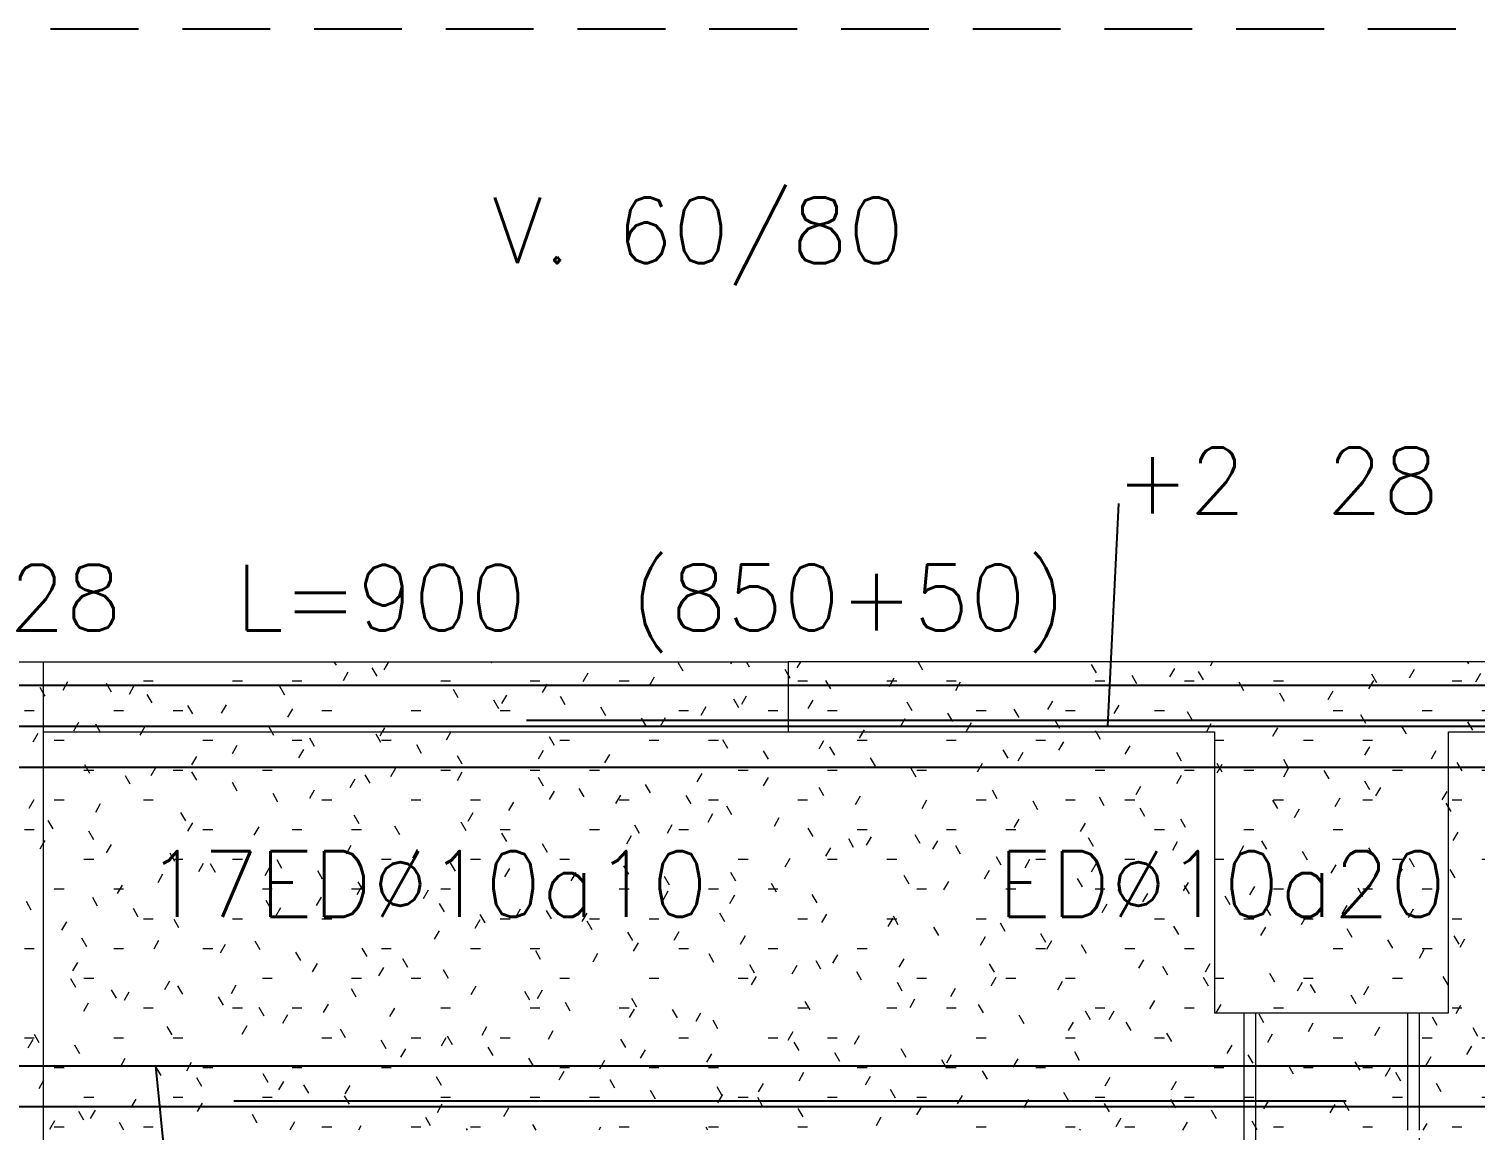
# Model space of a CAD drawing. Extents: x -3544 to 11711, y -11366 to 8565.
# Drawn here: x 4919.4 to 5166.4, y 3340.2 to 3528.3 of the extents above; entities that cross this region are included whole.
import ezdxf
from ezdxf.enums import TextEntityAlignment as Align

# ---------------------------------------------------------------- set-up
doc = ezdxf.new("R2010")
doc.units = 0
doc.header["$LTSCALE"] = 30
doc.header["$MEASUREMENT"] = 0
doc.linetypes.add('EJE2$0$DASHED', pattern=[0.75, 0.5, -0.25])
doc.linetypes.add('EJE2$0$RLE-PROYECCION', pattern=[0.71438, 0.47625, -0.23813])
doc.layers.get('0').update_dxf_attribs({"linetype": 'CONTINUOUS'})
for name, color, linetype in [('EJE2$0$CORTES', 5, 'CONTINUOUS'), ('EJE2$0$RLA-FE', 7, 'CONTINUOUS'), ('EJE2$0$RLA-TEXTOS-FE', 9, 'CONTINUOUS')]:
    doc.layers.add(name, color=color, linetype=linetype)
doc.layers.add('EJE2$0$RLA-ACHURADO', color=30, linetype='EJE2$0$RLE-PROYECCION', lineweight=15, transparency=0.7)
doc.layers.add('EJE2$0$RLA-CONTORNO', color=30, linetype='CONTINUOUS', lineweight=15)
doc.layers.add('EJE2$0$RLA-TEXTOS-1', color=9, linetype='CONTINUOUS', lineweight=9)
doc.styles.add('EJE2$0$RomanS', font='romans.shx', dxfattribs={"height": 11.25})
pattern_1 = [(0, (-1898.762, -1266.802), (20.32, 5.08), [1.676, -13.564, 1.676, -13.564, -81.28]), (0, (-1898.762, -1266.802), (20.32, 5.08), [-30.48, 1.676, -28.804, 1.676, -13.564, -35.56]), (0, (-1898.762, -1266.802), (20.32, 5.08), [-76.2, 1.676, -8.484, 1.676, -23.724]), (120, (-1891.142, -1264.262), (-14.559409, 15.057636), [1.676, -13.564, 1.676, -13.564, -81.28]), (120, (-1891.142, -1264.262), (-14.559409, 15.057636), [-30.48, 1.676, -28.804, 1.676, -13.564, -35.56]), (120, (-1891.142, -1264.262), (-14.559409, 15.057636), [-76.2, 1.676, -8.484, 1.676, -23.724]), (240, (-1888.602, -1254.102), (-5.760591, -20.137636), [1.676, -13.564, 1.676, -13.564, -81.28]), (240, (-1888.602, -1254.102), (-5.760591, -20.137636), [-30.48, 1.676, -28.804, 1.676, -13.564, -35.56]), (240, (-1888.602, -1254.102), (-5.760591, -20.137636), [-76.2, 1.676, -8.484, 1.676, -23.724])]

# ---------------------------------------------------------------- blocks, each defined once
blk = doc.blocks.new('EJE2$0$RLA-COLUMNAS-CAJONES - P_M_ 300x300x20-425965-EJE 2')
at = {"layer": 'EJE2$0$RLA-ACHURADO'}
for p, q in [((2347.48, 1108), (2347.48, 787)), ((2373.48, 787), (2373.48, 1108))]:
    blk.add_line(p, q, dxfattribs=at)
at = {"layer": 'EJE2$0$RLA-CONTORNO'}
for p, q in [((2347.48, 1128), (2347.48, 1108)), ((2373.48, 1108), (2373.48, 1128))]:
    blk.add_line(p, q, dxfattribs=at)
blk = doc.blocks.new('EJE2$0$FP_10-EJE 2')
at = {"layer": 'EJE2$0$RLA-CONTORNO'}
for p, q in [((2345.48, 1128), (2345.48, 1106.69)), ((2345.48, 1106.67), (2345.48, 1105.86)), ((2345.48, 1105.85), (2345.48, 1058.06)), ((2345.48, 1058.04), (2345.48, 1057.23)), ((2345.48, 1057.22), (2345.48, 787))]:
    blk.add_line(p, q, dxfattribs=at)
blk = doc.blocks.new('EJE2$0$FP_11-EJE 2')
at = {"layer": 'EJE2$0$RLA-CONTORNO'}
for p, q in [((2375.48, 1108), (2375.48, 1128)), ((2375.48, 1105.86), (2375.48, 1106.64)), ((2375.48, 1058.06), (2375.48, 1105.85)), ((2375.48, 1057.26), (2375.48, 1058.04))]:
    blk.add_line(p, q, dxfattribs=at)
blk = doc.blocks.new('*U104')
at = {"layer": 'EJE2$0$RLA-FE'}
blk.add_line((0, 0), (768.21, 0), dxfattribs=at)
at = {"layer": 'EJE2$0$RLA-FE', "color": 3, "style": 'EJE2$0$RomanS', "flags": 8}
for tag, p in [('F=', (333.44, 9.32)), ('NUM', (347.85, 9.32))]:
    blk.add_attdef(tag, text='', height=11.25, dxfattribs=at).set_placement(p, align=Align.RIGHT)
at = {"layer": 'EJE2$0$RLA-FE', "color": 3, "style": 'EJE2$0$RomanS'}
for tag, p, flags in [('PHI', (351.74, 9.54), 14), ('DIAM', (361.6, 9.32), 12), ('MINUS', (383.62, 9.32), 13), ('MARK', (397.01, 9.32), 13), ('TEXTO_FE1', (400.31, 9.32), 8), ('TEXTO_FE2', (467.83, 9.34), 8), ('TIPO', (423.8, -75.78), 13), ('NVECES', (409.93, -94.72), 13), ('NUMFE', (413.86, -114.48), 13), ('CAPA', (422.06, -133.6), 13), ('DESPLAZA', (278.34, -151.59), 13), ('ESPACIO', (284.39, -169.95), 13), ('CANT', (298.23, -188.75), 13)]:
    blk.add_attdef(tag, p, '', height=11.25, dxfattribs=dict(at, flags=flags))
blk = doc.blocks.new('*U108')
at = {"layer": 'EJE2$0$RLA-FE'}
for p, q in [((0, 0), (1018.21, 0)), ((1018.21, 0), (1068.21, 0)), ((1068.21, 0), (1100, 0))]:
    blk.add_line(p, q, dxfattribs=at)
at = {"layer": 'EJE2$0$RLA-FE', "color": 3, "style": 'EJE2$0$RomanS', "flags": 8}
for tag, p in [('F=', (497.65, 36.32)), ('NUM', (512.06, 36.32))]:
    blk.add_attdef(tag, text='', height=11.25, dxfattribs=at).set_placement(p, align=Align.RIGHT)
at = {"layer": 'EJE2$0$RLA-FE', "color": 3, "style": 'EJE2$0$RomanS'}
for tag, p, flags in [('PHI', (515.96, 36.54), 14), ('DIAM', (525.81, 36.32), 12), ('MINUS', (547.83, 36.32), 13), ('MARK', (561.22, 36.32), 13), ('TEXTO_FE1', (564.52, 36.32), 8), ('TEXTO_FE2', (632.05, 36.34), 8), ('TIPO', (548.8, -75.78), 13), ('NVECES', (534.93, -94.72), 13), ('NUMFE', (538.86, -114.48), 13), ('CAPA', (547.06, -133.6), 13), ('DESPLAZA', (278.34, -151.59), 13), ('ESPACIO', (284.39, -169.95), 13), ('CANT', (298.23, -188.75), 13)]:
    blk.add_attdef(tag, p, '', height=11.25, dxfattribs=dict(at, flags=flags))
blk = doc.blocks.new('*U46')
at = {"layer": 'EJE2$0$RLA-FE'}
for q in [(0, 0), (318.21, 0)]:
    blk.add_line((0, 0), q, dxfattribs=at)
at = {"layer": 'EJE2$0$RLA-FE', "color": 3, "style": 'EJE2$0$RomanS', "flags": 8}
for tag, p in [('F=', (108.44, 36.32)), ('NUM', (122.85, 36.32))]:
    blk.add_attdef(tag, text='', height=11.25, dxfattribs=at).set_placement(p, align=Align.RIGHT)
at = {"layer": 'EJE2$0$RLA-FE', "color": 3, "style": 'EJE2$0$RomanS'}
for tag, p, flags in [('PHI', (126.74, 36.54), 14), ('DIAM', (136.6, 36.32), 12), ('MINUS', (158.62, 36.32), 13), ('MARK', (172.01, 36.32), 13), ('TEXTO_FE1', (175.31, 36.32), 8), ('TEXTO_FE2', (242.83, 36.34), 8), ('TIPO', (198.8, -75.78), 13), ('NVECES', (184.93, -94.72), 13), ('NUMFE', (188.86, -114.48), 13), ('CAPA', (197.06, -133.6), 13), ('DESPLAZA', (278.34, -151.59), 13), ('ESPACIO', (284.39, -169.95), 13), ('CANT', (298.23, -188.75), 13)]:
    blk.add_attdef(tag, p, '', height=11.25, dxfattribs=dict(at, flags=flags))
blk = doc.blocks.new('*U109')
at = {"layer": 'EJE2$0$RLA-FE', "color": 6}
blk.add_line((0, 1), (190, 1), dxfattribs=at)
at = {"layer": 'EJE2$0$RLA-FE', "color": 3, "style": 'EJE2$0$RomanS', "flags": 8}
for tag, p in [('(', (80.66, 9.14)), (')', (119, 9.14)), ('EMP', (99.68, 9.14))]:
    blk.add_attdef(tag, text='', height=11.25, dxfattribs=at).set_placement(p, align=Align.CENTER)
blk = doc.blocks.new('*U118')
at = {"layer": 'EJE2$0$RLA-FE'}
blk.add_line((0, 0), (1118.21, 0), dxfattribs=at)
at = {"layer": 'EJE2$0$RLA-FE', "color": 3, "style": 'EJE2$0$RomanS', "flags": 8}
for tag, p in [('F=', (498.58, 66.32)), ('NUM', (512.99, 66.32))]:
    blk.add_attdef(tag, text='', height=11.25, dxfattribs=at).set_placement(p, align=Align.RIGHT)
at = {"layer": 'EJE2$0$RLA-FE', "color": 3, "style": 'EJE2$0$RomanS'}
for tag, p, flags in [('PHI', (516.89, 66.54), 14), ('DIAM', (526.74, 66.32), 12), ('MINUS', (548.76, 66.32), 13), ('MARK', (562.15, 66.32), 13), ('TEXTO_FE1', (565.46, 66.32), 8), ('TEXTO_FE2', (632.98, 66.34), 8), ('TIPO', (598.8, -75.78), 13), ('NVECES', (584.93, -94.72), 13), ('NUMFE', (588.86, -114.48), 13), ('CAPA', (597.06, -133.6), 13), ('DESPLAZA', (278.34, -151.59), 13), ('ESPACIO', (284.39, -169.95), 13), ('CANT', (298.23, -188.75), 13)]:
    blk.add_attdef(tag, p, '', height=11.25, dxfattribs=dict(at, flags=flags))
blk = doc.blocks.new('*U136')
at = {"layer": 'EJE2$0$RLA-FE'}
for p, q in [((0, 0), (1018.21, 0)), ((1018.21, 0), (1068.21, 0)), ((1068.21, 0), (1100, 0)), ((1100, 0), (1100, 0))]:
    blk.add_line(p, q, dxfattribs=at)
at = {"layer": 'EJE2$0$RLA-FE', "color": 3, "style": 'EJE2$0$RomanS', "flags": 8}
for tag, p in [('F=', (458.44, -19.89)), ('NUM', (472.85, -19.89))]:
    blk.add_attdef(tag, text='', height=11.25, dxfattribs=at).set_placement(p, align=Align.RIGHT)
at = {"layer": 'EJE2$0$RLA-FE', "color": 3, "style": 'EJE2$0$RomanS'}
for tag, p, flags in [('PHI', (476.74, -19.68), 12), ('DIAM', (486.6, -19.89), 12), ('MINUS', (508.62, -19.89), 13), ('MARK', (522.01, -19.89), 13), ('TEXTO_FE1', (525.31, -19.89), 8), ('TEXTO_FE2', (592.83, -19.88), 8), ('TIPO', (548.8, -57.92), 13), ('NVECES', (534.93, -76.86), 13), ('NUMFE', (538.86, -96.62), 13), ('CAPA', (547.06, -115.74), 13), ('DESPLAZA', (277.18, -134.17), 13), ('ESPACIO', (283.22, -152.53), 13), ('CANT', (297.06, -171.33), 13)]:
    blk.add_attdef(tag, p, '', height=11.25, dxfattribs=dict(at, flags=flags))
blk = doc.blocks.new('*U267')
at = {"layer": 'EJE2$0$RLA-FE'}
for q in [(0, 0), (368.21, 0)]:
    blk.add_line((0, 0), q, dxfattribs=at)
at = {"layer": 'EJE2$0$RLA-FE', "color": 3, "style": 'EJE2$0$RomanS', "flags": 8}
for tag, p in [('F=', (222.16, -19.89)), ('NUM', (236.57, -19.89))]:
    blk.add_attdef(tag, text='', height=11.25, dxfattribs=at).set_placement(p, align=Align.RIGHT)
at = {"layer": 'EJE2$0$RLA-FE', "color": 3, "style": 'EJE2$0$RomanS'}
for tag, p, flags in [('PHI', (240.46, -19.68), 12), ('DIAM', (250.32, -19.89), 12), ('MINUS', (272.34, -19.89), 13), ('MARK', (285.73, -19.89), 13), ('TEXTO_FE1', (289.03, -19.89), 8), ('TEXTO_FE2', (356.55, -19.88), 8), ('TIPO', (223.8, -57.92), 13), ('NVECES', (209.93, -76.86), 13), ('NUMFE', (213.86, -96.62), 13), ('CAPA', (222.06, -115.74), 13), ('DESPLAZA', (277.18, -134.17), 13), ('ESPACIO', (283.22, -152.53), 13), ('CANT', (297.06, -171.33), 13)]:
    blk.add_attdef(tag, p, '', height=11.25, dxfattribs=dict(at, flags=flags))
blk = doc.blocks.new('*U138')
at = {"layer": 'EJE2$0$RLA-FE', "color": 6}
blk.add_line((0, 1), (190, 1), dxfattribs=at)
at = {"layer": 'EJE2$0$RLA-FE', "color": 3, "style": 'EJE2$0$RomanS', "flags": 8}
for tag, p in [('(', (80.66, 9.14)), (')', (119, 9.14)), ('EMP', (99.68, 9.14))]:
    blk.add_attdef(tag, text='', height=11.25, dxfattribs=at).set_placement(p, align=Align.CENTER)
blk = doc.blocks.new('*U139')
at = {"layer": 'EJE2$0$RLA-FE'}
blk.add_line((0, 0), (918.21, 0), dxfattribs=at)
at = {"layer": 'EJE2$0$RLA-FE', "color": 3, "style": 'EJE2$0$RomanS', "flags": 8}
for tag, p in [('F=', (552.7, -47.89)), ('NUM', (567.11, -47.89))]:
    blk.add_attdef(tag, text='', height=11.25, dxfattribs=at).set_placement(p, align=Align.RIGHT)
at = {"layer": 'EJE2$0$RLA-FE', "color": 3, "style": 'EJE2$0$RomanS'}
for tag, p, flags in [('PHI', (571.01, -47.68), 12), ('DIAM', (580.86, -47.89), 12), ('MINUS', (602.88, -47.89), 13), ('MARK', (616.27, -47.89), 13), ('TEXTO_FE1', (619.58, -47.89), 8), ('TEXTO_FE2', (687.1, -47.88), 8), ('TIPO', (498.8, -57.92), 13), ('NVECES', (484.93, -76.86), 13), ('NUMFE', (488.86, -96.62), 13), ('CAPA', (497.06, -115.74), 13), ('DESPLAZA', (277.18, -134.17), 13), ('ESPACIO', (283.22, -152.53), 13), ('CANT', (297.06, -171.33), 13)]:
    blk.add_attdef(tag, p, '', height=11.25, dxfattribs=dict(at, flags=flags))
blk = doc.blocks.new('EJE2')
at = {"layer": 'EJE2$0$RLA-ACHURADO'}
h = blk.add_hatch(dxfattribs=at)
h.set_pattern_fill('FP_1', color=256, style=0, pattern_type=2)
h.set_pattern_definition(pattern_1)
h.paths.add_polyline_path([(2102.7, 787), (2140.48, 787), (2140.48, 1188), (2135.48, 1188), (2135.48, 1108), (2075.48, 1108), (2075.48, 1188), (2070.48, 1188), (2070.48, 787)], flags=0)
h = blk.add_hatch(dxfattribs=at)
h.set_pattern_fill('FP_1', color=256, style=0, pattern_type=2)
h.set_pattern_definition(pattern_1)
h.paths.add_polyline_path([(2233.29, 1176), (2267.68, 1176), (2267.68, 1188), (2140.48, 1188), (2140.48, 1176)], flags=0)
h = blk.add_hatch(dxfattribs=at)
h.set_pattern_fill('FP_1', color=256, style=0, pattern_type=2)
h.set_pattern_definition(pattern_1)
h.paths.add_polyline_path([(2581.51, 1176), (2720.48, 1176), (2720.48, 1188), (2267.68, 1188), (2267.68, 1176), (2407.4, 1176)], flags=0)
h = blk.add_hatch(dxfattribs=at)
h.set_pattern_fill('FP_1', color=256, style=0, pattern_type=2)
h.set_pattern_definition(pattern_1)
h.paths.add_polyline_path([(2380.48, 1108), (2380.48, 1128), (2340.48, 1128), (2340.48, 1176), (2140.48, 1176), (2140.48, 1108), (2374.75, 1108)], flags=0)
h = blk.add_hatch(dxfattribs=at)
h.set_pattern_fill('FP_1', color=256, style=0, pattern_type=2)
h.set_pattern_definition(pattern_1)
h.paths.add_polyline_path([(2340.48, 1128), (2380.48, 1128), (2380.48, 1176), (2340.48, 1176)], flags=0)
h = blk.add_hatch(dxfattribs=at)
h.set_pattern_fill('FP_1', color=256, style=0, pattern_type=2)
h.set_pattern_definition(pattern_1)
h.paths.add_polyline_path([(2407.4, 1108), (2565.48, 1108), (2565.48, 1176), (2380.48, 1176), (2380.48, 1108), (2385.64, 1108)], flags=0)
at = {"layer": 'EJE2$0$CORTES', "color": 1, "linetype": 'EJE2$0$DASHED'}
blk.add_lwpolyline([(2096.69, 1296.09), (2596.87, 1296.09, -0.414214), (2646.87, 1246.09), (2646.87, 633.86, -0.414214), (2596.87, 583.86), (2096.69, 583.86, -0.414214), (2046.69, 633.86), (2046.69, 1246.09, -0.414214)], format="xyb", close=True, dxfattribs=at)
at = {"layer": 'EJE2$0$RLA-CONTORNO'}
for p, q in [((2135.48, 1188), (2140.48, 1188)), ((2140.48, 1188), (2267.68, 1188)), ((2140.48, 787), (2140.48, 1188)), ((2570.48, 1188), (2267.68, 1188)), ((2267.68, 1188), (2267.68, 1176)), ((2140.48, 1176), (2267.68, 1176)), ((2267.68, 1176), (2340.48, 1176)), ((2340.48, 1176), (2340.48, 1128)), ((2380.48, 1176), (2565.48, 1176)), ((2380.48, 1128), (2380.48, 1176)), ((2340.48, 1128), (2380.48, 1128)), ((2345.48, 1128), (2345.48, 1106.69)), ((2347.48, 1128), (2347.48, 1108)), ((2373.48, 1108), (2373.48, 1128)), ((2375.48, 1108), (2375.48, 1128))]:
    blk.add_line(p, q, dxfattribs=at)
at = {"layer": 'EJE2$0$RLA-FE', "color": 2}
for p, q in [((2324.11, 1215.03), (2322.19, 1177)), ((2164.49, 1070.32), (2159.67, 1119))]:
    blk.add_line(p, q, dxfattribs=at)
at = {"layer": 'EJE2$0$RLA-ACHURADO'}
for name in ['EJE2$0$FP_10-EJE 2', 'EJE2$0$RLA-COLUMNAS-CAJONES - P_M_ 300x300x20-425965-EJE 2', 'EJE2$0$FP_11-EJE 2']:
    blk.add_blockref(name, (0, 0), dxfattribs=at)
at = {"layer": 'EJE2$0$RLA-FE'}
for name, p in [('*U118', (1305.48, 1170)), ('*U108', (1312.98, 1177)), ('*U109', (2222.98, 1177)), ('*U139', (1622.98, 1119)), ('*U267', (2172.98, 1112)), ('*U136', (1262.98, 1112)), ('*U138', (2172.98, 1112))]:
    blk.add_blockref(name, p, dxfattribs=at)
ref = blk.add_blockref('*U46', (2222.98, 1177), dxfattribs=at)
ref.add_attrib('DIAM', '28', (2359.58, 1213.32), dxfattribs={"color": 3, "height": 11.25, "style": 'EJE2$0$RomanS'})
ref.add_attrib('NUM', '+2', dxfattribs={"color": 3, "height": 11.25, "style": 'EJE2$0$RomanS'}).set_placement((2345.83, 1213.32), align=Align.RIGHT)
ref = blk.add_blockref('*U104', (1772.98, 1184), dxfattribs=at)
ref.add_attrib('DIAM', '28', (2134.58, 1193.32), dxfattribs={"color": 3, "height": 11.25, "style": 'EJE2$0$RomanS'})
ref.add_attrib('TEXTO_FE1', 'L=900', (2173.29, 1193.32), dxfattribs={"color": 3, "height": 11.25, "style": 'EJE2$0$RomanS'})
ref.add_attrib('TEXTO_FE2', '(850+50)', (2240.81, 1193.34), dxfattribs={"color": 3, "height": 11.25, "style": 'EJE2$0$RomanS'})
at = {"layer": 'EJE2$0$RLA-TEXTOS-1', "insert": (2252.3, 1259.81), "char_height": 11.25, "width": 77.8962, "attachment_point": 5, "line_spacing_factor": 0.941778, "style": 'EJE2$0$RomanS'}
blk.add_mtext('V. 60/80', dxfattribs=at)
at = {"layer": 'EJE2$0$RLA-TEXTOS-FE', "color": 9, "style": 'EJE2$0$RomanS'}
for s, p in [('17ED%%C10a10', (2205.99, 1144.4)), ('ED%%C10a20', (2341.73, 1144.4))]:
    blk.add_text(s, height=11.25, dxfattribs=at).set_placement(p, align=Align.CENTER)

msp = doc.modelspace()

# ---------------------------------------------------------------- block references
msp.add_blockref('EJE2', (2781.39, 2232.23))

doc.saveas('drawing.dxf')
